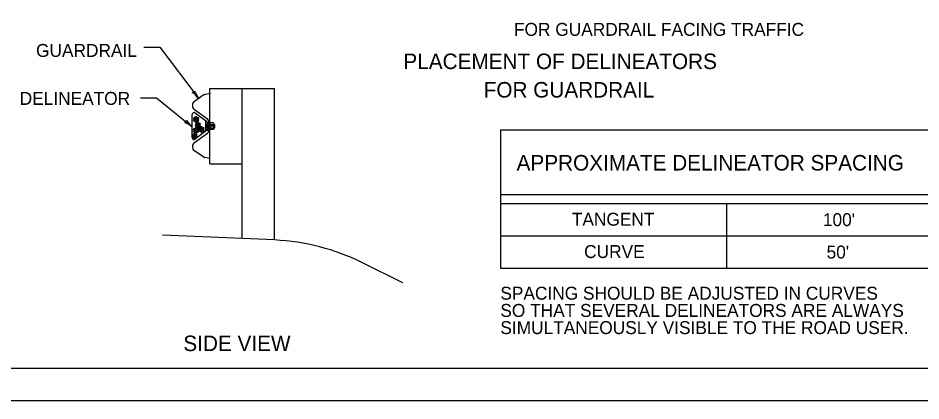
# Model space of a CAD drawing. Extents: x 998.8 to 1037.2, y 999 to 1023.1.
# Drawn here: x 1014.86 to 1028.83, y 1000 to 1005.92 of the extents above; entities that cross this region are included whole.
import ezdxf

# ---------------------------------------------------------------- set-up
doc = ezdxf.new("R2010")
doc.units = 0
for name, color, linetype in [('Level 1', 7, 'Continuous'), ('Level 10', 7, 'Continuous'), ('Level 11', 7, 'Continuous'), ('Level 14', 7, 'Continuous')]:
    doc.layers.add(name, color=color, linetype=linetype)

msp = doc.modelspace()

# ---------------------------------------------------------------- linework, layer by layer
at = {"layer": 'Level 1'}
for p, q in [((1016.806, 1005.467), (1017.056, 1005.467)), ((1017.056, 1005.467), (1017.649, 1004.683)), ((1017.736, 1004.73), (1017.591, 1004.631)), ((1017.829, 1004.749), (1017.748, 1004.735)), ((1017.827, 1004.759), (1017.829, 1004.749)), ((1017.829, 1003.665), (1017.829, 1004.832)), ((1017.829, 1004.832), (1018.829, 1004.832)), ((1018.329, 1002.509), (1018.329, 1004.832)), ((1018.829, 1002.488), (1018.829, 1004.832)), ((1016.753, 1004.684), (1017.003, 1004.684)), ((1017.003, 1004.684), (1017.553, 1004.239)), ((1017.589, 1004.503), (1017.79, 1004.359)), ((1017.781, 1004.312), (1017.603, 1004.45)), ((1017.553, 1004.072), (1017.553, 1004.426)), ((1017.575, 1004.37), (1017.583, 1004.382)), ((1017.583, 1004.357), (1017.575, 1004.37)), ((1017.575, 1004.338), (1017.583, 1004.351)), ((1017.583, 1004.326), (1017.575, 1004.338)), ((1017.583, 1004.382), (1017.595, 1004.382)), ((1017.583, 1004.357), (1017.595, 1004.357)), ((1017.583, 1004.351), (1017.595, 1004.351)), ((1017.583, 1004.326), (1017.595, 1004.326)), ((1017.602, 1004.37), (1017.595, 1004.382)), ((1017.595, 1004.357), (1017.602, 1004.37)), ((1017.602, 1004.338), (1017.595, 1004.351)), ((1017.595, 1004.326), (1017.602, 1004.338)), ((1017.601, 1004.385), (1017.608, 1004.398)), ((1017.608, 1004.373), (1017.601, 1004.385)), ((1017.601, 1004.354), (1017.608, 1004.366)), ((1017.608, 1004.341), (1017.601, 1004.354)), ((1017.601, 1004.323), (1017.608, 1004.335)), ((1017.608, 1004.31), (1017.601, 1004.323)), ((1017.608, 1004.398), (1017.62, 1004.398)), ((1017.608, 1004.373), (1017.62, 1004.373)), ((1017.608, 1004.366), (1017.62, 1004.366)), ((1017.608, 1004.341), (1017.62, 1004.341)), ((1017.608, 1004.335), (1017.62, 1004.335)), ((1017.608, 1004.31), (1017.62, 1004.31)), ((1017.628, 1004.385), (1017.62, 1004.398)), ((1017.62, 1004.373), (1017.628, 1004.385)), ((1017.628, 1004.354), (1017.62, 1004.366)), ((1017.62, 1004.341), (1017.628, 1004.354)), ((1017.628, 1004.323), (1017.62, 1004.335)), ((1017.62, 1004.31), (1017.628, 1004.323)), ((1017.626, 1004.37), (1017.633, 1004.382)), ((1017.633, 1004.357), (1017.626, 1004.37)), ((1017.626, 1004.338), (1017.633, 1004.351)), ((1017.633, 1004.326), (1017.626, 1004.338)), ((1017.63, 1004.298), (1017.637, 1004.311)), ((1017.633, 1004.382), (1017.647, 1004.382)), ((1017.633, 1004.357), (1017.647, 1004.357)), ((1017.633, 1004.351), (1017.647, 1004.351)), ((1017.633, 1004.326), (1017.647, 1004.326)), ((1017.637, 1004.311), (1017.65, 1004.311)), ((1017.655, 1004.37), (1017.647, 1004.382)), ((1017.647, 1004.357), (1017.655, 1004.37)), ((1017.655, 1004.338), (1017.647, 1004.351)), ((1017.647, 1004.326), (1017.655, 1004.338)), ((1017.657, 1004.298), (1017.65, 1004.311)), ((1017.761, 1004.327), (1017.761, 1004.17)), ((1017.784, 1004.311), (1017.803, 1004.311)), ((1017.803, 1004.311), (1017.803, 1004.186)), ((1017.812, 1004.311), (1017.803, 1004.311)), ((1017.803, 1004.195), (1017.803, 1004.304)), ((1017.812, 1004.311), (1017.812, 1004.186)), ((1017.829, 1004.301), (1017.829, 1004.197)), ((1017.886, 1004.301), (1017.829, 1004.301)), ((1017.886, 1004.301), (1017.886, 1004.197)), ((1017.574, 1004.2), (1017.581, 1004.213)), ((1017.581, 1004.188), (1017.574, 1004.2)), ((1017.574, 1004.169), (1017.581, 1004.181)), ((1017.581, 1004.156), (1017.574, 1004.169)), ((1017.581, 1004.213), (1017.594, 1004.213)), ((1017.581, 1004.188), (1017.594, 1004.188)), ((1017.581, 1004.181), (1017.594, 1004.181)), ((1017.601, 1004.2), (1017.594, 1004.213)), ((1017.594, 1004.188), (1017.601, 1004.2)), ((1017.601, 1004.169), (1017.594, 1004.181)), ((1017.594, 1004.156), (1017.601, 1004.169)), ((1017.599, 1004.216), (1017.606, 1004.228)), ((1017.606, 1004.203), (1017.599, 1004.216)), ((1017.599, 1004.185), (1017.606, 1004.197)), ((1017.606, 1004.172), (1017.599, 1004.185)), ((1017.599, 1004.153), (1017.606, 1004.166)), ((1017.781, 1004.185), (1017.603, 1004.047)), ((1017.605, 1004.283), (1017.612, 1004.295)), ((1017.612, 1004.27), (1017.605, 1004.283)), ((1017.605, 1004.251), (1017.612, 1004.264)), ((1017.612, 1004.239), (1017.605, 1004.251)), ((1017.606, 1004.228), (1017.619, 1004.228)), ((1017.606, 1004.203), (1017.619, 1004.203)), ((1017.606, 1004.197), (1017.619, 1004.197)), ((1017.606, 1004.172), (1017.619, 1004.172)), ((1017.606, 1004.166), (1017.619, 1004.166)), ((1017.612, 1004.295), (1017.625, 1004.295)), ((1017.612, 1004.27), (1017.625, 1004.27)), ((1017.612, 1004.264), (1017.625, 1004.264)), ((1017.612, 1004.239), (1017.625, 1004.239)), ((1017.626, 1004.216), (1017.619, 1004.228)), ((1017.619, 1004.203), (1017.626, 1004.216)), ((1017.626, 1004.185), (1017.619, 1004.197)), ((1017.619, 1004.172), (1017.626, 1004.185)), ((1017.626, 1004.153), (1017.619, 1004.166)), ((1017.624, 1004.2), (1017.632, 1004.213)), ((1017.632, 1004.188), (1017.624, 1004.2)), ((1017.624, 1004.169), (1017.632, 1004.181)), ((1017.632, 1004.156), (1017.624, 1004.169)), ((1017.632, 1004.283), (1017.625, 1004.295)), ((1017.625, 1004.27), (1017.632, 1004.283)), ((1017.632, 1004.251), (1017.625, 1004.264)), ((1017.625, 1004.239), (1017.632, 1004.251)), ((1017.637, 1004.286), (1017.63, 1004.298)), ((1017.63, 1004.267), (1017.637, 1004.279)), ((1017.637, 1004.254), (1017.63, 1004.267)), ((1017.63, 1004.236), (1017.637, 1004.248)), ((1017.637, 1004.223), (1017.63, 1004.236)), ((1017.632, 1004.213), (1017.646, 1004.213)), ((1017.632, 1004.188), (1017.646, 1004.188)), ((1017.632, 1004.181), (1017.646, 1004.181)), ((1017.637, 1004.286), (1017.65, 1004.286)), ((1017.637, 1004.279), (1017.65, 1004.279)), ((1017.637, 1004.254), (1017.65, 1004.254)), ((1017.637, 1004.248), (1017.65, 1004.248)), ((1017.637, 1004.223), (1017.65, 1004.223)), ((1017.653, 1004.2), (1017.646, 1004.213)), ((1017.646, 1004.188), (1017.653, 1004.2)), ((1017.653, 1004.169), (1017.646, 1004.181)), ((1017.646, 1004.156), (1017.653, 1004.169)), ((1017.65, 1004.286), (1017.657, 1004.298)), ((1017.657, 1004.267), (1017.65, 1004.279)), ((1017.65, 1004.254), (1017.657, 1004.267)), ((1017.657, 1004.236), (1017.65, 1004.248)), ((1017.65, 1004.223), (1017.657, 1004.236)), ((1017.655, 1004.283), (1017.663, 1004.295)), ((1017.663, 1004.27), (1017.655, 1004.283)), ((1017.655, 1004.251), (1017.663, 1004.264)), ((1017.663, 1004.239), (1017.655, 1004.251)), ((1017.659, 1004.215), (1017.666, 1004.227)), ((1017.666, 1004.202), (1017.659, 1004.215)), ((1017.659, 1004.183), (1017.666, 1004.196)), ((1017.666, 1004.171), (1017.659, 1004.183)), ((1017.663, 1004.295), (1017.677, 1004.295)), ((1017.663, 1004.27), (1017.677, 1004.27)), ((1017.663, 1004.264), (1017.677, 1004.264)), ((1017.663, 1004.239), (1017.677, 1004.239)), ((1017.666, 1004.227), (1017.678, 1004.227)), ((1017.666, 1004.202), (1017.678, 1004.202)), ((1017.666, 1004.196), (1017.678, 1004.196)), ((1017.666, 1004.171), (1017.678, 1004.171)), ((1017.684, 1004.283), (1017.677, 1004.295)), ((1017.677, 1004.27), (1017.684, 1004.283)), ((1017.684, 1004.251), (1017.677, 1004.264)), ((1017.677, 1004.239), (1017.684, 1004.251)), ((1017.686, 1004.215), (1017.678, 1004.227)), ((1017.678, 1004.202), (1017.686, 1004.215)), ((1017.686, 1004.183), (1017.678, 1004.196)), ((1017.678, 1004.171), (1017.686, 1004.183)), ((1017.684, 1004.23), (1017.691, 1004.243)), ((1017.691, 1004.218), (1017.684, 1004.23)), ((1017.684, 1004.199), (1017.691, 1004.211)), ((1017.691, 1004.186), (1017.684, 1004.199)), ((1017.684, 1004.168), (1017.691, 1004.18)), ((1017.691, 1004.155), (1017.684, 1004.168)), ((1017.691, 1004.243), (1017.704, 1004.243)), ((1017.691, 1004.218), (1017.704, 1004.218)), ((1017.691, 1004.211), (1017.704, 1004.211)), ((1017.691, 1004.186), (1017.704, 1004.186)), ((1017.691, 1004.18), (1017.704, 1004.18)), ((1017.711, 1004.23), (1017.704, 1004.243)), ((1017.704, 1004.218), (1017.711, 1004.23)), ((1017.711, 1004.199), (1017.704, 1004.211)), ((1017.704, 1004.186), (1017.711, 1004.199)), ((1017.711, 1004.168), (1017.704, 1004.18)), ((1017.704, 1004.155), (1017.711, 1004.168)), ((1017.709, 1004.215), (1017.716, 1004.227)), ((1017.716, 1004.202), (1017.709, 1004.215)), ((1017.709, 1004.183), (1017.716, 1004.196)), ((1017.716, 1004.171), (1017.709, 1004.183)), ((1017.716, 1004.227), (1017.731, 1004.227)), ((1017.716, 1004.202), (1017.731, 1004.202)), ((1017.716, 1004.196), (1017.731, 1004.196)), ((1017.716, 1004.171), (1017.731, 1004.171)), ((1017.738, 1004.215), (1017.731, 1004.227)), ((1017.731, 1004.202), (1017.738, 1004.215)), ((1017.738, 1004.183), (1017.731, 1004.196)), ((1017.731, 1004.171), (1017.738, 1004.183)), ((1017.784, 1004.186), (1017.803, 1004.186)), ((1017.812, 1004.277), (1017.803, 1004.277)), ((1017.803, 1004.275), (1017.886, 1004.275)), ((1017.803, 1004.223), (1017.886, 1004.223)), ((1017.812, 1004.22), (1017.803, 1004.22)), ((1017.812, 1004.186), (1017.803, 1004.186)), ((1017.812, 1004.202), (1017.812, 1004.296)), ((1017.822, 1004.202), (1017.822, 1004.296)), ((1017.886, 1004.249), (1017.829, 1004.249)), ((1017.886, 1004.197), (1017.829, 1004.197)), ((1017.886, 1004.275), (1017.907, 1004.275)), ((1017.886, 1004.223), (1017.907, 1004.223)), ((1017.907, 1004.223), (1017.907, 1004.275)), ((1022.322, 1004.189), (1029.322, 1004.189)), ((1022.322, 1004.189), (1022.322, 1002.052)), ((1017.553, 1004.113), (1017.561, 1004.126)), ((1017.561, 1004.101), (1017.553, 1004.113)), ((1017.553, 1004.082), (1017.561, 1004.094)), ((1017.561, 1004.069), (1017.553, 1004.082)), ((1017.561, 1004.126), (1017.573, 1004.126)), ((1017.561, 1004.101), (1017.573, 1004.101)), ((1017.561, 1004.094), (1017.573, 1004.094)), ((1017.561, 1004.069), (1017.573, 1004.069)), ((1017.58, 1004.113), (1017.573, 1004.126)), ((1017.573, 1004.101), (1017.58, 1004.113)), ((1017.58, 1004.082), (1017.573, 1004.094)), ((1017.573, 1004.069), (1017.58, 1004.082)), ((1017.579, 1004.129), (1017.586, 1004.141)), ((1017.586, 1004.116), (1017.579, 1004.129)), ((1017.579, 1004.098), (1017.586, 1004.11)), ((1017.586, 1004.085), (1017.579, 1004.098)), ((1017.579, 1004.066), (1017.586, 1004.079)), ((1017.586, 1004.054), (1017.579, 1004.066)), ((1017.581, 1004.156), (1017.594, 1004.156)), ((1017.586, 1004.141), (1017.598, 1004.141)), ((1017.586, 1004.116), (1017.598, 1004.116)), ((1017.586, 1004.11), (1017.598, 1004.11)), ((1017.586, 1004.085), (1017.598, 1004.085)), ((1017.586, 1004.079), (1017.598, 1004.079)), ((1017.586, 1004.054), (1017.598, 1004.054)), ((1017.589, 1003.994), (1017.79, 1004.138)), ((1017.606, 1004.129), (1017.598, 1004.141)), ((1017.598, 1004.116), (1017.606, 1004.129)), ((1017.606, 1004.098), (1017.598, 1004.11)), ((1017.598, 1004.085), (1017.606, 1004.098)), ((1017.606, 1004.066), (1017.598, 1004.079)), ((1017.598, 1004.054), (1017.606, 1004.066)), ((1017.606, 1004.141), (1017.599, 1004.153)), ((1017.604, 1004.113), (1017.611, 1004.126)), ((1017.611, 1004.101), (1017.604, 1004.113)), ((1017.604, 1004.082), (1017.611, 1004.094)), ((1017.611, 1004.069), (1017.604, 1004.082)), ((1017.606, 1004.141), (1017.619, 1004.141)), ((1017.611, 1004.126), (1017.625, 1004.126)), ((1017.611, 1004.101), (1017.625, 1004.101)), ((1017.611, 1004.094), (1017.625, 1004.094)), ((1017.611, 1004.069), (1017.625, 1004.069)), ((1017.619, 1004.141), (1017.626, 1004.153)), ((1017.633, 1004.113), (1017.625, 1004.126)), ((1017.625, 1004.101), (1017.633, 1004.113)), ((1017.633, 1004.082), (1017.625, 1004.094)), ((1017.625, 1004.069), (1017.633, 1004.082)), ((1017.632, 1004.156), (1017.646, 1004.156)), ((1017.691, 1004.155), (1017.704, 1004.155)), ((1017.736, 1003.768), (1017.591, 1003.866)), ((1017.829, 1003.749), (1017.748, 1003.763)), ((1017.827, 1003.738), (1017.829, 1003.749)), ((1017.829, 1003.665), (1018.329, 1003.665)), ((1022.322, 1003.189), (1029.322, 1003.189)), ((1022.322, 1003.052), (1029.322, 1003.052)), ((1025.822, 1003.052), (1025.822, 1002.052)), ((1018.829, 1002.488), (1017.096, 1002.56)), ((1022.322, 1002.552), (1029.322, 1002.552)), ((1020.815, 1001.824), (1020.189, 1002.137)), ((1022.322, 1002.052), (1029.322, 1002.052))]:
    msp.add_line(p, q, dxfattribs=at)
for centre, radius, start, end in [((1017.559, 1004.801), 0.0313, 265.8932, 348.0099), ((1017.337, 1004.447), 0.391, 37.1186, 55.7874), ((1017.96, 1004.919), 0.391, 198.4658, 217.1125), ((1017.754, 1004.704), 0.0313, 100.2912, 124.0288), ((1017.635, 1004.566), 0.0781, 124.1308, 234.3274), ((1017.337, 1004.447), 0.391, 37.1064, 37.1186), ((1017.584, 1004.426), 0.0312, 52.0408, 180), ((1017.437, 1004.332), 0.0313, 279.8143, 1.931), ((1017.307, 1003.935), 0.391, 51.0397, 69.7085), ((1017.799, 1004.543), 0.391, 212.3869, 231.0336), ((1017.784, 1004.316), 0.00521, 237.5287, 270), ((1017.802, 1004.288), 0.0156, 90, 153.435), ((1017.744, 1004.296), 0.0781, 0, 54.3274), ((1017.307, 1003.935), 0.391, 51.0275, 51.0397), ((1017.88, 1004.249), 0.103, 153.4142, 206.6482), ((1017.784, 1004.181), 0.00521, 90, 122.4713), ((1017.802, 1004.21), 0.0156, 206.7021, 270), ((1017.744, 1004.202), 0.0781, 305.6726, 0), ((1017.584, 1004.072), 0.0312, 180, 307.9592), ((1017.635, 1003.931), 0.0781, 125.6726, 235.8692), ((1017.754, 1003.794), 0.0313, 235.9712, 259.7088), ((1018.659, 999.019), 3.473, 63.8597, 87.1906)]:
    msp.add_arc(centre, radius, start, end, dxfattribs=at)
at = {"layer": 'Level 10'}
msp.add_line((1035.5, 1000.5), (1007, 1000.5), dxfattribs=at)
at = {"layer": 'Level 11'}
msp.add_lwpolyline([(1007, 1021.5), (1035.5, 1021.5), (1035.5, 1000.5), (1007, 1000.5)], close=True, dxfattribs=at)
at = {"layer": 'Level 14'}
msp.add_line((1036.36, 1000), (1000, 1000), dxfattribs=at)

# ---------------------------------------------------------------- texts
at = {"layer": 'Level 1'}
for s, height, p in [('FOR GUARDRAIL FACING TRAFFIC', 0.2, (1022.533, 1005.644)), ('GUARDRAIL', 0.2, (1015.139, 1005.318)), ('PLACEMENT OF DELINEATORS', 0.24, (1020.822, 1005.13)), ('FOR GUARDRAIL', 0.24, (1022.064, 1004.69)), ('DELINEATOR', 0.2, (1014.886, 1004.577)), ('APPROXIMATE DELINEATOR SPACING', 0.24, (1022.573, 1003.562)), ('TANGENT', 0.2, (1023.428, 1002.709)), ("100'", 0.2, (1027.312, 1002.702)), ('CURVE', 0.2, (1023.618, 1002.209)), ("50'", 0.2, (1027.369, 1002.202)), ('SPACING SHOULD BE ADJUSTED IN CURVES', 0.2, (1022.322, 1001.565)), ('SO THAT SEVERAL DELINEATORS ARE ALWAYS', 0.2, (1022.322, 1001.299)), ('SIMULTANEOUSLY VISIBLE TO THE ROAD USER.', 0.2, (1022.322, 1001.033)), ('SIDE VIEW', 0.24, (1017.418, 1000.77))]:
    msp.add_text(s, height=height, dxfattribs=at).set_placement(p)

doc.saveas('drawing.dxf')
